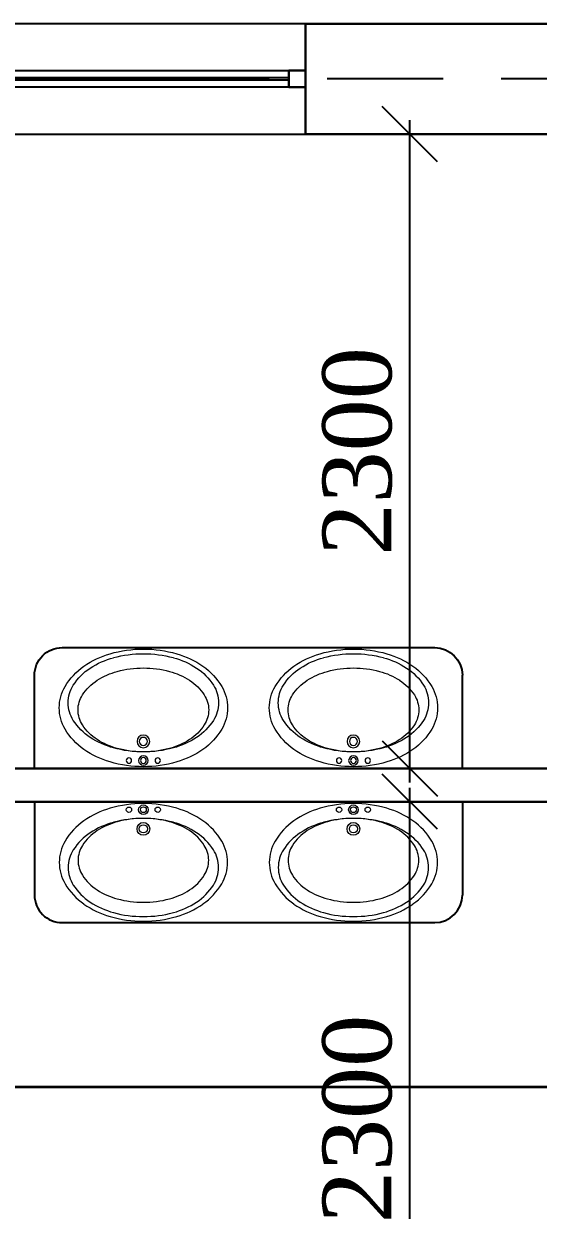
# Model space of a CAD drawing. Header units: inches. Extents: x 2870606 to 3671143, y -733551 to -473558.
# Drawn here: x 3151843 to 3153707, y -591446 to -587145 of the extents above; entities that cross this region are included whole.
import ezdxf

# ---------------------------------------------------------------- set-up
doc = ezdxf.new("R2010")
doc.units = ezdxf.units.IN
doc.header["$MEASUREMENT"] = 0
doc.linetypes.add('ACAD_ISO08W100', pattern=[36, 24, -3, 6, -3])
doc.layers.add('A_Windows', color=160, linetype='Continuous')
doc.styles.add('J~stule', font='dutch.ttf')
doc.dimstyles.new('J~style', dxfattribs={"dimscale": 100, "dimtxt": 2.5, "dimasz": 2, "dimexe": 0.55, "dimexo": 0.725, "dimtad": 1, "dimdec": 0, "dimdsep": 46, "dimtxsty": 'J~stule', "dimblk": 'OBLIQUE', "dimcen": 2, "dimdle": 0.5, "dimadec": 0, "dimazin": 0, "dimtfac": 1, "dimtdec": 0, "dimtmove": 0, "dimatfit": 3, "dimfxl": 1, "dimarcsym": 0})

# ---------------------------------------------------------------- blocks, each defined once
blk = doc.blocks.new('*U56')
at = {"color": 7, "lineweight": 30}
for points in [[(0, 60), (60, 60), (60, 0), (0, 0)], [(2400, 60), (2340, 60), (2340, 0), (2400, 0)]]:
    blk.add_lwpolyline(points, close=True, dxfattribs=at)
at = {"color": 4, "lineweight": 25}
for points in [[(60, 60), (2340, 60), (2340, 0), (60, 0)], [(60, 35), (2340, 35), (2340, 25), (60, 25)]]:
    blk.add_lwpolyline(points, close=True, dxfattribs=at)
blk = doc.blocks.new('hfhfrt')
at = {"lineweight": 13}
blk.add_line((1120341.1, -286193.4), (1120341.1, -284643.4), dxfattribs=at)
at = {"color": 7}
for p, q in [((1120341.1, -284643.4), (1120679.5, -284643.4)), ((1120341.1, -286193.4), (1120679.5, -286193.4))]:
    blk.add_line(p, q, dxfattribs=at)
blk.add_line((1120779.5, -286093.4), (1120779.5, -284743.4))
at = {"lineweight": 13}
for centre, radius in [((1120370.2, -284985.9), 9.72), ((1120370.2, -285037.9), 17.3), ((1120370.2, -285037.9), 10.5), ((1120439.6, -285037.9), 23.1), ((1120439.6, -285037.9), 14.7), ((1120370.2, -285090), 9.72), ((1120370.2, -285746.9), 9.72), ((1120370.2, -285798.9), 17.3), ((1120370.2, -285798.9), 10.5), ((1120439.6, -285798.9), 23.1), ((1120439.6, -285798.9), 14.7), ((1120370.2, -285851.1), 9.72)]:
    blk.add_circle(centre, radius, dxfattribs=at)
at = {"color": 7}
for centre, start, end in [((1120679.5, -284743.4), 0, 90), ((1120679.5, -286093.4), 270, 0)]:
    blk.add_arc(centre, 100, start, end, dxfattribs=at)
at = {"lineweight": 13}
for centre, radius, start, end in [((1120561.2, -284884.8), 151.8, 90, 120.6261), ((1120561.2, -284884.8), 151.8, 59.3739, 90), ((1120604.7, -284958.3), 237.1, 120.6261, 145.0207), ((1120579.6, -284884.5), 119, 90, 122.3676), ((1120579.6, -284884.5), 119, 57.6324, 90), ((1120517.7, -284958.3), 237.1, 34.9793, 59.3739), ((1120595.8, -284966.6), 177.9, 122.8146, 147.2843), ((1120626.1, -284957.9), 205.9, 122.3676, 146.8349), ((1120553.6, -284901.3), 100.1, 90, 122.8146), ((1120553.6, -284901.3), 100.1, 57.1854, 90), ((1120511.5, -284966.6), 177.9, 32.7157, 57.1854), ((1120533, -284957.9), 205.9, 33.1651, 57.6324), ((1120673.5, -285006.4), 321.1, 145.0207, 163.8377), ((1120700, -285006.2), 294.2, 146.8349, 164.8534), ((1120459.1, -285006.2), 294.2, 15.1466, 33.1651), ((1120449, -285006.4), 321.1, 16.1623, 34.9793), ((1120662.8, -285009.6), 257.5, 147.2843, 165.0999), ((1120444.5, -285009.6), 257.5, 14.9001, 32.7157), ((1120782.1, -285037.9), 434.2, 163.8377, 180), ((1120816.9, -285037.9), 415.4, 164.8534, 180), ((1120768.8, -285037.9), 367.3, 165.0999, 180), ((1120338.4, -285037.9), 367.3, 0, 14.9001), ((1120342.2, -285037.9), 415.4, 0, 15.1466), ((1120340.3, -285037.9), 434.2, 0, 16.1623), ((1120782.1, -285037.9), 434.2, 180, 196.1623), ((1120768.8, -285037.9), 367.3, 180, 194.9001), ((1120816.9, -285037.9), 415.4, 180, 195.1466), ((1120338.4, -285037.9), 367.3, 345.0999, 0), ((1120342.2, -285037.9), 415.4, 344.8534, 0), ((1120340.3, -285037.9), 434.2, 343.8377, 0), ((1120673.5, -285069.4), 321.1, 196.1623, 214.9793), ((1120662.8, -285066.1), 257.5, 194.9001, 212.7157), ((1120700, -285069.5), 294.2, 195.1466, 213.1651), ((1120444.5, -285066.1), 257.5, 327.2843, 345.0999), ((1120459.1, -285069.5), 294.2, 326.8349, 344.8534), ((1120449, -285069.4), 321.1, 325.0207, 343.8377), ((1120595.8, -285109.1), 177.9, 212.7157, 237.1854), ((1120511.5, -285109.1), 177.9, 302.8146, 327.2843), ((1120626.1, -285117.8), 205.9, 213.1651, 237.6324), ((1120533, -285117.8), 205.9, 302.3676, 326.8349), ((1120604.7, -285117.5), 237.1, 214.9793, 239.3739), ((1120553.6, -285174.5), 100.1, 237.1854, 270), ((1120579.6, -285191.2), 119, 237.6324, 270), ((1120553.6, -285174.5), 100.1, 270, 302.8146), ((1120579.6, -285191.2), 119, 270, 302.3676), ((1120517.7, -285117.5), 237.1, 300.6261, 325.0207), ((1120561.2, -285190.9), 151.8, 239.3739, 270), ((1120561.2, -285190.9), 151.8, 270, 300.6261), ((1120561.2, -285645.8), 151.8, 90, 120.6261), ((1120561.2, -285645.8), 151.8, 59.3739, 90), ((1120604.7, -285719.3), 237.1, 120.6261, 145.0207), ((1120626.1, -285718.9), 205.9, 122.3676, 146.8349), ((1120579.6, -285645.5), 119, 90, 122.3676), ((1120579.6, -285645.5), 119, 57.6324, 90), ((1120517.7, -285719.3), 237.1, 34.9793, 59.3739), ((1120533, -285718.9), 205.9, 33.1651, 57.6324), ((1120673.5, -285767.4), 321.1, 145.0207, 163.8377), ((1120595.8, -285727.6), 177.9, 122.8146, 147.2843), ((1120553.6, -285662.3), 100.1, 90, 122.8146), ((1120553.6, -285662.3), 100.1, 57.1854, 90), ((1120511.5, -285727.6), 177.9, 32.7157, 57.1854), ((1120449, -285767.4), 321.1, 16.1623, 34.9793), ((1120662.8, -285770.7), 257.5, 147.2843, 165.0999), ((1120700, -285767.2), 294.2, 146.8349, 164.8534), ((1120444.5, -285770.7), 257.5, 14.9001, 32.7157), ((1120459.1, -285767.2), 294.2, 15.1466, 33.1651), ((1120782.1, -285798.9), 434.2, 163.8377, 180), ((1120340.3, -285798.9), 434.2, 0, 16.1623), ((1120816.9, -285798.9), 415.4, 164.8534, 180), ((1120768.8, -285798.9), 367.3, 165.0999, 180), ((1120338.4, -285798.9), 367.3, 0, 14.9001), ((1120342.2, -285798.9), 415.4, 0, 15.1466), ((1120782.1, -285798.9), 434.2, 180, 196.1623), ((1120768.8, -285798.9), 367.3, 180, 194.9001), ((1120816.9, -285798.9), 415.4, 180, 195.1466), ((1120338.4, -285798.9), 367.3, 345.0999, 0), ((1120342.2, -285798.9), 415.4, 344.8534, 0), ((1120340.3, -285798.9), 434.2, 343.8377, 0), ((1120662.8, -285827.1), 257.5, 194.9001, 212.7157), ((1120444.5, -285827.1), 257.5, 327.2843, 345.0999), ((1120673.5, -285830.4), 321.1, 196.1623, 214.9793), ((1120700, -285830.5), 294.2, 195.1466, 213.1651), ((1120459.1, -285830.5), 294.2, 326.8349, 344.8534), ((1120449, -285830.4), 321.1, 325.0207, 343.8377), ((1120595.8, -285870.1), 177.9, 212.7157, 237.1854), ((1120511.5, -285870.1), 177.9, 302.8146, 327.2843), ((1120604.7, -285878.5), 237.1, 214.9793, 239.3739), ((1120626.1, -285878.8), 205.9, 213.1651, 237.6324), ((1120553.6, -285935.5), 100.1, 237.1854, 270), ((1120553.6, -285935.5), 100.1, 270, 302.8146), ((1120517.7, -285878.5), 237.1, 300.6261, 325.0207), ((1120533, -285878.8), 205.9, 302.3676, 326.8349), ((1120579.6, -285952.2), 119, 237.6324, 270), ((1120579.6, -285952.2), 119, 270, 302.3676), ((1120561.2, -285951.9), 151.8, 239.3739, 270), ((1120561.2, -285951.9), 151.8, 270, 300.6261)]:
    blk.add_arc(centre, radius, start, end, dxfattribs=at)
blk = doc.blocks.new('_Oblique')
at = {"color": 0, "linetype": 'ByBlock', "lineweight": -2}
blk.add_line((-0.5, -0.5), (0.5, 0.5), dxfattribs=at)
blk = doc.blocks.new('*D245')
at = {"color": 0, "lineweight": -2, "transparency": 16777216}
for p, q in [((3153241.9, -592315.2), (3153241.9, -589915.2)), ((3153551.4, -589965.2), (3153186.9, -589965.2)), ((3153551.5, -592265.2), (3153186.9, -592265.2))]:
    blk.add_line(p, q, dxfattribs=at)
at = {"layer": 'Defpoints', "color": 0, "lineweight": 35, "transparency": 16777216}
for p in [(3153241.9, -589965.2), (3153623.9, -589965.2, -17.5), (3153624, -592265.2)]:
    blk.add_point(p, dxfattribs=at)
at = {"color": 0, "lineweight": -2, "transparency": 16777216, "xscale": 200, "yscale": 200, "zscale": 200}
for p, rotation in [((3153241.9, -589965.2), 90), ((3153241.9, -592265.2), 270)]:
    blk.add_blockref('_Oblique', p, dxfattribs=dict(at, rotation=rotation))
at = {"color": 0, "transparency": 16777216, "insert": (3153051.9, -591115.2), "char_height": 250, "attachment_point": 5, "rotation": 90, "style": 'J~stule'}
blk.add_mtext('2300', dxfattribs=at)
blk = doc.blocks.new('*D246')
at = {"color": 0, "lineweight": -2, "transparency": 16777216}
for p, q in [((3153241.9, -589895.2), (3153241.9, -587495.2)), ((3153485.9, -587545.2), (3153186.9, -587545.2)), ((3153485.9, -589845.2), (3153186.9, -589845.2))]:
    blk.add_line(p, q, dxfattribs=at)
at = {"layer": 'Defpoints', "color": 0, "lineweight": 35, "transparency": 16777216}
for p in [(3153241.9, -587545.2), (3153558.4, -587545.2), (3153558.4, -589845.2, -17.1)]:
    blk.add_point(p, dxfattribs=at)
at = {"color": 0, "lineweight": -2, "transparency": 16777216, "xscale": 200, "yscale": 200, "zscale": 200}
for p, rotation in [((3153241.9, -587545.2), 90), ((3153241.9, -589845.2), 270)]:
    blk.add_blockref('_Oblique', p, dxfattribs=dict(at, rotation=rotation))
at = {"color": 0, "transparency": 16777216, "insert": (3153051.9, -588695.2), "char_height": 250, "attachment_point": 5, "rotation": 90, "style": 'J~stule'}
blk.add_mtext('2300', dxfattribs=at)

msp = doc.modelspace()

# ---------------------------------------------------------------- linework, layer by layer
for p, q in [((3152863.36, -587145.19), (3150463.36, -587145.19)), ((3150463.36, -587545.19), (3152863.36, -587545.19))]:
    msp.add_line(p, q)
at = {"lineweight": 30}
for p, q in [((3153963.36, -587145.19), (3152863.36, -587145.19)), ((3152863.36, -587545.19), (3152863.36, -587145.19)), ((3152863.36, -587545.19), (3153963.36, -587545.19)), ((3153963.36, -589845.19, -19.69), (3149363.36, -589845.19, 10.18)), ((3153963.36, -589965.19, -19.69), (3149363.36, -589965.19, 10.18))]:
    msp.add_line(p, q, dxfattribs=at)
at = {"color": 252, "linetype": 'ACAD_ISO08W100', "ltscale": 70}
msp.add_line((3193052.28, -587345.19), (3127158.59, -587345.19), dxfattribs=at)
at = {"color": 1, "lineweight": 35}
msp.add_line((3124914.2, -590998.85), (3194717.55, -590998.85), dxfattribs=at)

# ---------------------------------------------------------------- block references
at = {"xscale": -1, "rotation": 270}
msp.add_blockref('hfhfrt', (3438075.17, -1710186.27, 10.18), dxfattribs=at)
at = {"rotation": 270}
msp.add_blockref('hfhfrt', (3438075.17, 530375.89, 10.18), dxfattribs=at)
at = {"layer": 'A_Windows', "color": 5, "lineweight": 30, "rotation": 1.53929364827328e-05}
msp.add_blockref('*U56', (3150463.36, -587375.19), dxfattribs=at)

# ---------------------------------------------------------------- dimensions: what is measured, and where the dimension line sits
for base, p1, p2, picture, middle in [((3153241.92, -587545.19), (3153558.37, -589845.19, -17.06), (3153558.37, -587545.19), '*D246', (3153051.9, -588695.19)), ((3153241.92, -589965.19), (3153624.04, -592265.19), (3153623.93, -589965.19, -17.49), '*D245', (3153051.9, -591115.19))]:
    dim = msp.add_linear_dim(base=base, p1=p1, p2=p2, angle=90, dimstyle='J~style', override={"dimdec": 1, "dimtdec": 1})
    dim.commit()
    dim.dimension.update_dxf_attribs({"geometry": picture, "text_midpoint": middle})

doc.saveas('drawing.dxf')
